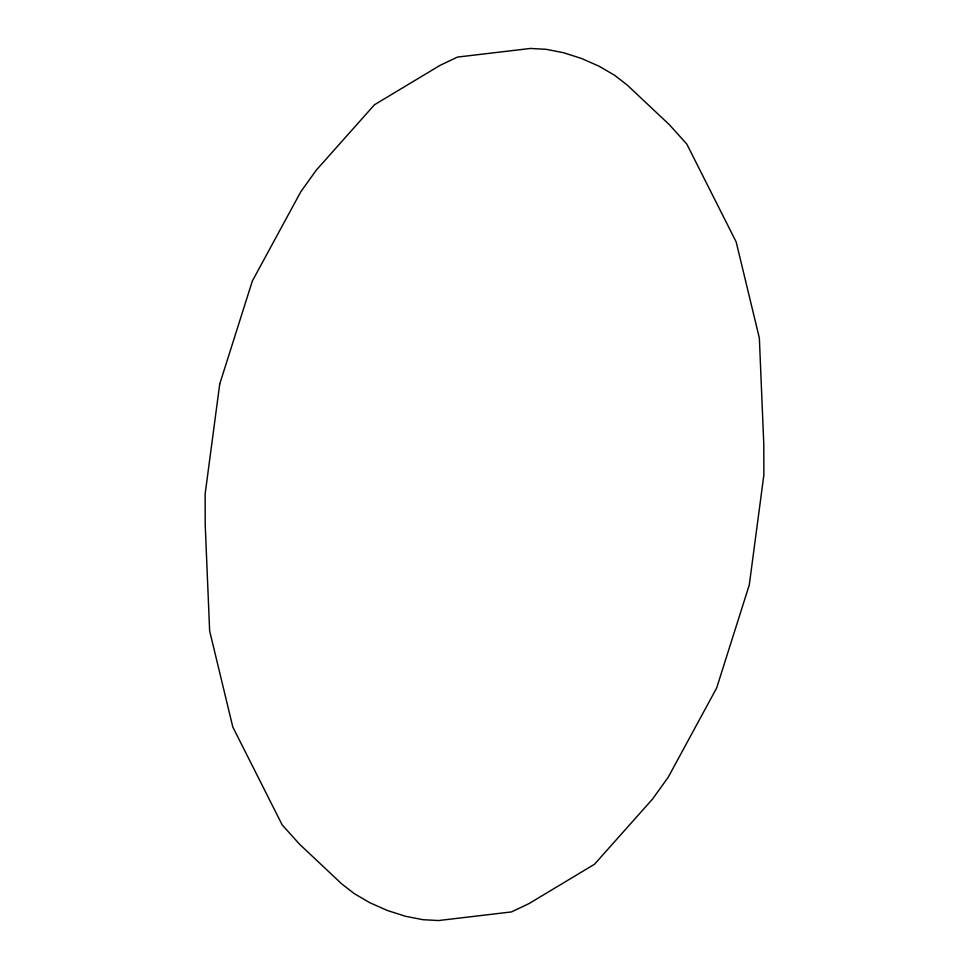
<?xml version="1.0" encoding="UTF-8"?>
<svg xmlns="http://www.w3.org/2000/svg" width="969" height="969" viewBox="0 0 969 969"><rect width="100%" height="100%" fill="white"/><g stroke="black" fill="none" stroke-linecap="round" stroke-linejoin="round"><path stroke-width="1.45" d="M219.721 384.051L205.137 493.996L205.21 524.81L209.643 630.916L232.814 727.041L282.197 824.934L299.663 844.314L341.597 883.789L354.363 893.697L370.001 902.817L387.43 910.509L405.466 916.274L422.896 919.69L438.509 920.55L511.499 911.926L528.892 903.665L594.506 864.251L652.621 798.965L668.186 777.259L716.636 688.038L749.279 584.949L763.863 475.004L763.79 444.19L759.357 338.084L736.186 241.959L686.803 144.066L669.337 124.686L627.403 85.211L614.637 75.303L598.999 66.183L581.57 58.491L563.534 52.726L546.104 49.31L530.491 48.45L457.501 57.074L440.108 65.335L374.494 104.749L316.378 170.035L300.814 191.741L252.364 280.962L219.721 384.051"/></g></svg>
